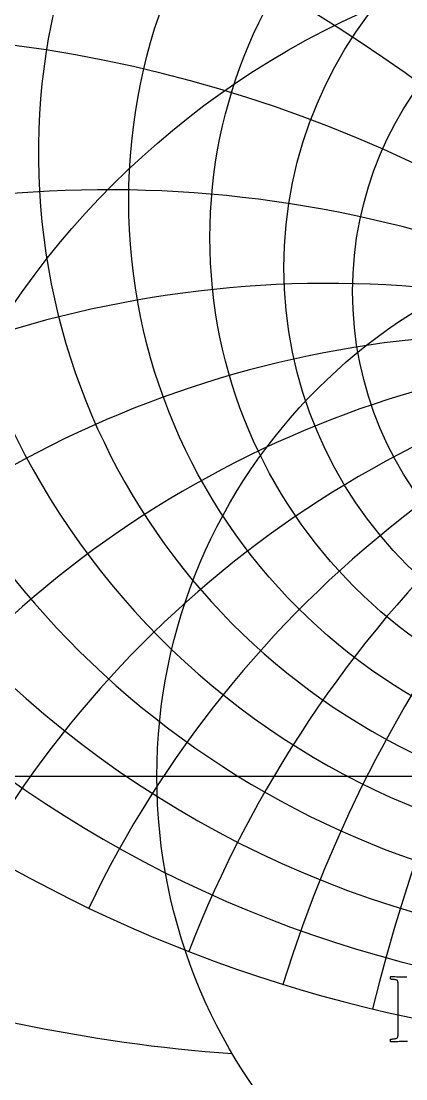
# Model space of a CAD drawing. Header units: millimetres. Extents: x -62 to 62, y -62 to 63.
# Drawn here: x -32.5 to -14.2, y -14.4 to 35.9 of the extents above; entities that cross this region are included whole.
import ezdxf

# ---------------------------------------------------------------- set-up
doc = ezdxf.new("R2010")
doc.units = ezdxf.units.MM
for name, color, linetype in [('CUT_OUTER', 1, 'Continuous'), ('ENGRAVE', 7, 'Continuous'), ('ENGRAVE_FINE', 8, 'Continuous'), ('TEXT', 5, 'Continuous')]:
    doc.layers.add(name, color=color, linetype=linetype)

msp = doc.modelspace()

# ---------------------------------------------------------------- linework, layer by layer
at = {"layer": 'CUT_OUTER'}
msp.add_arc((-0.0002, -0.0002), 61.6124, 137.460696, 87.802279, dxfattribs=at)
at = {"layer": 'ENGRAVE'}
msp.add_lwpolyline([(-60.75, 0), (60.75, 0)], dxfattribs=at)
for centre, radius in [((0, 0), 60.75), ((0, 27.3668), 27.3668), ((0, 25.5957), 23.5116), ((0, 24.1723), 19.9927), ((0, 0), 39.7663), ((0, 23.0323), 16.734), ((0, 0), 26.0306)]:
    msp.add_circle(centre, radius, dxfattribs=at)
for centre, radius, start, end in [((0, 29.5753), 31.6594, 104.43657, 75.56343), ((0, 32.3488), 36.5284, 146.34303, 33.65697), ((0, 35.8737), 42.1721, 168.07606, 11.92394), ((0, 40.432), 48.8846, 184.84521, 355.15479), ((0, 46.4697), 57.1251, 199.04163, 340.95837), ((0, -28.8919), 49.1539, 36, 144), ((0, -28.8919), 49.1539, 36, 144), ((0, 54.7336), 67.6545, 211.615649, 328.384351), ((-16.9089, 63.1047), 76.4819, 235.026154, 265.845624)]:
    msp.add_arc(centre, radius, start, end, dxfattribs=at)
at = {"layer": 'ENGRAVE_FINE'}
for centre, radius, start, end in [((-135.0491, -28.8919), 143.7163, 6.558023, 36.869498), ((-135.0491, -28.8919), 143.7163, 6.558023, 36.869498), ((-85.137, -28.8919), 98.3077, 9.951474, 56.069558), ((-85.137, -28.8919), 98.3077, 9.951474, 56.069558), ((-58.5793, -28.8919), 76.4698, 13.489072, 76.236453), ((-58.5793, -28.8919), 76.4698, 13.489072, 76.236453), ((58.5793, -28.8919), 76.4698, 103.763547, 166.510928), ((58.5793, -28.8919), 76.4698, 103.763547, 166.510928), ((-41.245, -28.8919), 64.1658, 17.231004, 97.725349), ((-41.245, -28.8919), 64.1658, 17.231004, 97.725349), ((41.245, -28.8919), 64.1658, 82.274651, 162.768996), ((41.245, -28.8919), 64.1658, 82.274651, 162.768996), ((-28.379, -28.8919), 56.758, 21.24955, 120.75591), ((-28.379, -28.8919), 56.758, 21.24955, 120.75591), ((28.379, -28.8919), 56.758, 59.24409, 158.75045), ((28.379, -28.8919), 56.758, 59.24409, 158.75045), ((-17.8905, -28.8919), 52.3084, 25.63452, 130.21425), ((-17.8905, -28.8919), 52.3084, 25.63452, 130.21425), ((17.8905, -28.8919), 52.3084, 49.78575, 154.36548), ((17.8905, -28.8919), 52.3084, 49.78575, 154.36548), ((-8.6672, -28.8919), 49.9121, 30.50093, 137.66478), ((-8.6672, -28.8919), 49.9121, 30.50093, 137.66478), ((8.6672, -28.8919), 49.9121, 42.33522, 149.49907), ((8.6672, -28.8919), 49.9121, 42.33522, 149.49907), ((0, 115.4063), 135.6683, 243.541053, 296.458947)]:
    msp.add_arc(centre, radius, start, end, dxfattribs=at)
at = {"layer": 'TEXT'}
msp.add_lwpolyline([(-14.1326, -12.6054), (-14.3614, -12.6048), (-14.4407, -12.6052), (-14.5159, -12.6066), (-14.5868, -12.6088), (-14.6536, -12.612), (-14.7189, -12.6151), (-14.7853, -12.6173), (-14.853, -12.6187), (-14.9219, -12.6191), (-14.9301, -12.6078), (-14.9356, -12.5928), (-14.9385, -12.5742), (-14.9386, -12.5521), (-14.9367, -12.5299), (-14.9332, -12.5114), (-14.9283, -12.4964), (-14.9219, -12.485), (-14.9045, -12.4846), (-14.8811, -12.4832), (-14.8518, -12.481), (-14.8165, -12.4778), (-14.7786, -12.4735), (-14.7416, -12.4676), (-14.7055, -12.4603), (-14.6704, -12.4515), (-14.6397, -12.4416), (-14.6171, -12.4311), (-14.6025, -12.42), (-14.5961, -12.4084), (-14.5876, -12.3775), (-14.5811, -12.3425), (-14.5768, -12.3033), (-14.5746, -12.2599), (-14.5735, -12.2135), (-14.5728, -12.1653), (-14.5723, -12.1153), (-14.5722, -12.0635), (-14.5722, -10.0659), (-14.5723, -10.014), (-14.5728, -9.9635), (-14.5735, -9.9146), (-14.5746, -9.8671), (-14.5768, -9.8226), (-14.5811, -9.7827), (-14.5876, -9.7472), (-14.5961, -9.7162), (-14.6025, -9.7027), (-14.6171, -9.6911), (-14.6397, -9.6812), (-14.6704, -9.6731), (-14.7055, -9.6664), (-14.7416, -9.6605), (-14.7786, -9.6556), (-14.8165, -9.6515), (-14.8518, -9.6484), (-14.8811, -9.6461), (-14.9045, -9.6448), (-14.9219, -9.6444), (-14.9283, -9.633), (-14.9332, -9.618), (-14.9367, -9.5994), (-14.9386, -9.5773), (-14.9385, -9.5551), (-14.9356, -9.5366), (-14.9301, -9.5216), (-14.9219, -9.5102), (-14.8503, -9.5128), (-14.7793, -9.5156), (-14.709, -9.5188), (-14.6392, -9.5222), (-14.5701, -9.5253), (-14.5015, -9.5276), (-14.4335, -9.5289), (-14.3662, -9.5294), (-14.2972, -9.5289), (-14.2291, -9.5276), (-14.1618, -9.5253)], dxfattribs=at)

doc.saveas('drawing.dxf')
